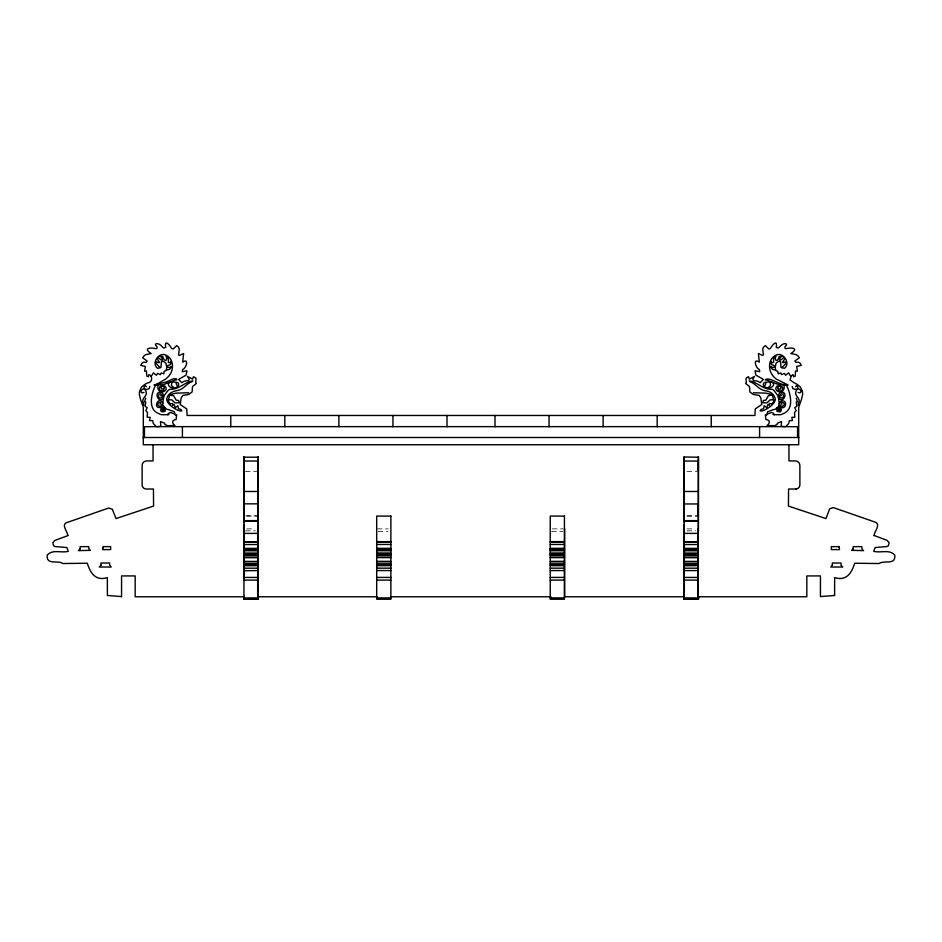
<?xml version="1.0" encoding="UTF-8"?>
<svg xmlns="http://www.w3.org/2000/svg" width="942" height="942" viewBox="0 0 942 942"><rect width="100%" height="100%" fill="white"/><g stroke="black" fill="none" stroke-linecap="round" stroke-linejoin="round"><path stroke-width="0.71" stroke-dasharray="4.71 3.53" d="M245.438 471.365L256.848 471.306M687.036 471.365L697.021 471.306M245.568 515.875L256.919 515.875M687.165 515.875L697.104 515.875M246.792 516.075L256.719 516.075M686.965 516.075L696.892 516.075M246.769 528.886L254.941 528.886M377.365 528.886L388.257 528.886M552.377 528.886L563.269 528.886M687.059 528.886L695.231 528.886M245.462 530.841L255.412 530.829M687.059 530.841L695.585 530.829M378.119 531.347L388.045 531.347M551.647 531.347L562.998 531.347"/><path stroke-width="1.41" d="M243.884 554.72L243.884 553.99L243.919 569.486M243.884 553.79L243.884 554.508L258.073 554.532L258.073 553.79L243.896 553.861M243.884 546.077L243.919 552.813M243.884 545.324L243.907 524.435M243.907 522.198L243.99 480.644M243.99 479.925L244.013 461.015L258.202 461.015L258.214 471.365M258.073 554.296L258.073 565.942M258.238 530.841L258.226 456.576L258.108 552.047L258.12 549.08M258.108 569.486L258.096 565.706L243.907 565.706M258.096 551.4L258.096 552.813M684.104 569.486L684.069 565.165M684.057 554.72L684.057 553.99L684.069 564.541M698.269 551.4L698.269 553.107L698.258 550.787L684.069 550.787L684.069 553.036L698.258 553.036L698.258 553.837L684.057 553.79L684.057 554.508L698.246 554.72M684.08 524.435L684.092 552.813M684.08 522.198L684.163 480.644M684.163 479.925L684.198 461.015L698.375 461.109M698.246 565.165L698.281 569.486L698.293 567.602M698.258 553.861L698.246 564.541M684.104 552.047L684.057 548.951L698.246 548.951L698.293 552.047L698.411 456.635M244.178 597.687L243.954 599.218L243.931 597.923L258.12 597.923L258.12 599.23L243.943 599.23L244.049 456.564L244.025 471.365L244.013 461.038M258.355 597.687L258.143 599.218L243.954 599.218M684.222 456.635L684.198 471.365L684.198 461.25M684.351 597.687L684.127 599.218L684.104 597.923L698.293 597.923L698.293 599.23L684.116 599.23L684.127 578.364M698.54 597.687L698.316 599.218L684.127 599.218M175.483 415.469L174.317 411.736L169.442 409.982A1.26 1.26 0 0 0 168.806 409.617L167.664 409.487A3.627 3.627 0 0 1 166.604 409.134L166.275 408.946A9.184 9.184 0 0 1 165.227 408.204C161.094 403.871 158.15 413.726 164.108 411.583A10.174 10.174 0 0 0 165.368 411.006L165.474 410.947M788.96 444.742L788.96 460.909L795.719 460.932A4.604 4.604 0 0 1 799.876 465.289L799.876 484.93A4.157 4.157 0 0 1 795.672 489.016L788.56 489.016L788.43 506.078L825.981 518.583L829.678 508.751L833.364 507.597L875.695 522.304C880.982 524.765 873.858 532.218 874.117 535.621M258.096 565.518L258.096 568.191L243.907 568.191M698.258 566.024L698.281 580.095L684.104 580.095L684.092 570.734M164.756 407.756L162.53 404.495L163.731 396.723A3.733 3.733 0 0 1 164.155 395.628L168.1 390.377A5.581 5.581 0 0 1 170.184 389.293C178.886 389.788 184.714 381.887 192.863 380.898M188.671 392.767L176.013 393.132L169.878 394.745A8.655 8.655 0 0 0 169.572 395.287L168.229 400.715L169.795 403.447A3.403 3.403 0 0 0 170.985 403.8L172.763 403.447L172.669 405.472L174.211 404.648L175.247 407.627L177.861 405.731L178.427 408.663L180.982 409.44L181.888 410.83C178.45 412.243 165.18 403.6 166.852 398.336C168.241 393.085 173.163 391.154 177.967 390.424C183.855 389.234 186.787 383.064 192.392 381.522M176.707 414.668L176.095 419.52C172.092 419.838 171.303 422.852 174.929 425.56L167.523 425.666L164.862 424.512L164.65 423.217L160.458 421.557L160.858 426.279L156.443 426.738L153.322 423.559L152.639 420.603L149.542 420.603L150.167 417.294L147.223 417.294L147.458 412.431L145.845 410.7L147.199 407.58L145.139 406.332L145.751 401.94L144.491 401.94L145.751 398.16M791.198 376.093L790.008 379.92L794.436 382.982A25.246 25.246 0 0 1 797.144 384.383L800.382 386.997L802.172 390.671A10.397 10.397 0 0 1 802.619 394.427L801.465 399.502A22.643 22.643 0 0 1 800.853 401.092L798.686 407.474L798.698 444.742L143.302 444.742L143.314 407.474L141.159 401.092A22.643 22.643 0 0 1 140.535 399.502L139.381 394.427A10.397 10.397 0 0 1 139.828 390.671L141.618 386.997L144.856 384.383A25.246 25.246 0 0 1 147.564 382.982C152.734 382.546 152.816 375.728 148.942 374.586L148.365 376.729L146.787 376.117L146.469 370.936L144.585 371.183L145.339 366.45L140.711 365.366L141.983 363.153L143.596 362.199L146.269 362.305L147.117 360.963L142.619 357.772L144.055 355.899L145.727 354.628L151.167 353.568C142.489 347.939 150.626 347.315 156.054 348.705L157.079 348.128L156.984 346.644C152.639 343.135 158.303 342.864 160.564 345.113L163.72 348.045L165.71 347.374C164.155 338.555 170.066 345.243 171.585 348.516L173.234 348.999L176.649 345.573L178.544 347.245L179.286 349.058L178.556 354.993L179.71 355.311L183.631 353.509L182.666 362.105C189.236 357.489 186.563 368.181 182.583 369.547L182.312 371.69L186.881 370.771L186.857 371.643L186.045 375.163L178.603 379.39L181.771 382.688L184.09 381.216L188.73 380.521L189.177 379.025L187.423 376.376L192.639 379.131L193.451 376.718L195.7 377.907L196.018 379.037L195.653 382.452L196.372 383.476L192.498 386.561L192.133 391.966L188.612 394.498L182.878 395.404L181.17 397.842L180.228 404.554L186.74 408.922L187.058 415.469L754.942 415.469L755.26 408.922L761.772 404.554L760.83 397.842L759.122 395.404L753.388 394.498L749.867 391.966L749.502 386.561L745.628 383.476L746.347 382.452L745.982 379.037L746.299 377.907L748.549 376.718L749.361 379.131L754.577 376.376L752.823 379.025L753.27 380.521L757.91 381.216L760.229 382.688L763.397 379.39L755.955 375.163L755.143 371.643L755.119 370.771L759.688 371.69L759.417 369.547C755.437 368.181 752.764 357.489 759.334 362.105L758.369 353.509L762.29 355.311L763.444 354.993L762.714 349.058L763.456 347.245L765.351 345.573L768.766 348.999L770.415 348.516C771.934 345.243 777.845 338.555 776.29 347.374L778.28 348.045L781.436 345.113C783.697 342.864 789.361 343.135 785.016 346.644L784.922 348.128L785.946 348.705C791.374 347.315 799.511 347.939 790.833 353.568L796.273 354.628L797.945 355.899L799.381 357.772L794.883 360.963L795.731 362.305L798.404 362.199L800.017 363.153L801.289 365.366L796.661 366.45L797.415 371.183L795.531 370.936L795.213 376.117L793.635 376.729L793.058 374.586L790.88 376.164A7.442 7.442 0 0 1 790.044 375.281L788.584 372.855L785.581 375.246L784.368 373.409L781.624 374.645L780.753 372.938L778.151 373.868L777.786 371.172L776.008 370.724L775.195 367.78L776.031 363.188L778.634 361.292L780.612 361.693L781.024 367.474L784.403 368.357C790.703 363.918 784.027 352.402 776.856 354.793C768.566 357.677 767.659 368.746 772.416 375.14A45.192 45.192 0 0 0 773.406 376.388L775.996 378.908L788.065 385.007L779.199 384.783L767.024 380.144A49.714 49.714 0 0 0 765.21 379.791C769.873 376.305 779.269 385.572 785.911 384.548M149.79 386.361L149.437 387.774A14.754 14.754 0 0 1 149.154 388.528L149.036 388.657A10.35 10.35 0 0 1 147.482 389.128C142.477 391.46 144.008 382.428 146.351 386.762M157.903 385.419L157.856 388.151A4.616 4.616 0 0 0 158.327 389.446C159.516 392.555 164.367 392.614 165.874 389.823A3.485 3.485 0 0 0 166.039 387.633C165.227 384.277 159.127 385.29 159.163 388.54A4.039 4.039 0 0 0 159.693 390.141L161.8 391.048A4.734 4.734 0 0 0 163.543 390.282L164.391 387.963A2.767 2.767 0 0 0 163.437 386.703C160.352 384.536 160.293 391.118 163.154 388.693M176.378 382.534L176.248 382.97A2.143 2.143 0 0 0 176.331 384.124C178.321 389.34 180.417 382.169 176.401 382.275A27.012 27.012 0 0 1 175.742 382.275C162.401 379.956 169.536 392.06 178.226 386.373M770.815 361.292L771.498 364.648L774.124 365.508L774.595 366.709L773.182 367.58L770.238 366.568M778.775 409.805C776.95 407.05 782.178 408.828 779.717 410.641A2.025 2.025 0 0 1 779.022 411.018L777.798 410.794L776.879 409.028A1.354 1.354 0 0 1 776.832 408.439C780.153 406.214 777.856 400.927 782.578 400.833C787.642 400.633 785.805 410.182 780.824 407.18A8.502 8.502 0 0 1 779.281 406.367L779.152 406.285M775.749 356.158C773.947 361.563 778.198 362.128 779.14 356.559L782.119 356.241A5.193 5.193 0 0 0 780.365 357.371C778.198 362.093 781.154 360.091 783.391 357.76L784.215 357.83C786.582 358.584 779.222 364.636 784.356 362.117C789.219 360.574 783.108 366.45 781.919 367.58M171.927 382.299L171.373 385.349L173.564 387.397M155.583 385.148L153.935 385.007L165.969 382.087L173.528 378.731L176.342 378.79L176.79 379.791A49.714 49.714 0 0 0 174.976 380.144L163.637 384.572L155.583 385.148C151.332 393.379 147.47 409.582 158.833 413.632A8.242 8.242 0 0 0 161.612 414.727L168.995 414.668M171.762 366.568L169.407 369.5L166.993 369.876M166.251 356.158L168.394 358.431L168.371 362.376L169.525 362.729L171.185 361.292M163.731 396.723C159.728 405.602 152.769 392.225 160.658 391.978A6.194 6.194 0 0 1 162.165 392.567L163.307 394.616L161.777 397.336A3.462 3.462 0 0 1 160.552 397.995L159.339 397.995L158.539 396.712A3.521 3.521 0 0 1 158.586 395.369C158.539 392.355 163.672 394.239 160.693 395.817M765.293 414.668L765.905 419.52C769.908 419.838 770.697 422.852 767.071 425.56L774.477 425.666L777.138 424.512L777.35 423.217L781.542 421.557L781.142 426.279L785.557 426.738L788.678 423.559L789.361 420.603L792.457 420.603L791.833 417.294L794.777 417.294L794.542 412.431L796.155 410.7L794.801 407.58L796.861 406.332L796.249 401.94L797.509 401.94L796.249 398.16M143.985 392.425C137.461 394.91 143.596 384.124 146.081 391.566C148 396.299 140.452 398.125 143.537 403.27A35.89 35.89 0 0 1 143.714 405.401M167.44 414.668L168.218 413.844A14.342 14.342 0 0 0 168.63 413.244L170.537 412.466L174.329 413.903M162.636 403.482L161.341 405.79L159.916 406.249A2.673 2.673 0 0 1 158.809 405.884C154.688 402.964 163.378 400.562 160.046 404.259M163.225 409.805C165.05 407.05 159.822 408.828 162.283 410.641A2.025 2.025 0 0 0 162.978 411.018L164.202 410.794L165.121 409.028A1.354 1.354 0 0 0 165.168 408.439L164.968 407.968M777.032 407.968L776.773 408.204A9.184 9.184 0 0 1 775.725 408.946L775.396 409.134A3.627 3.627 0 0 1 774.336 409.487L773.194 409.617A1.26 1.26 0 0 0 772.558 409.982L767.683 411.736L766.517 415.469M156.089 384.548L166.004 378.908L168.594 376.388A45.192 45.192 0 0 0 169.584 375.14C174.341 368.746 173.434 357.677 165.144 354.793C157.973 352.402 151.297 363.918 157.597 368.357L160.976 367.474L161.388 361.693L163.366 361.292L165.969 363.188L166.805 367.78L165.992 370.724L164.214 371.172L163.849 373.868L161.247 372.938L160.375 374.645L157.632 373.409L156.419 375.246L153.416 372.855L151.956 375.281A7.442 7.442 0 0 1 151.12 376.164L150.802 376.093M162.848 406.285L162.719 406.367A8.502 8.502 0 0 1 161.176 407.18C152.215 409.958 158.221 395.075 162.778 402.929M171.574 366.768L168.818 367.58L167.405 366.709L167.876 365.508L170.502 364.648L171.079 361.457M763.774 386.373C772.464 392.06 779.599 379.956 766.258 382.264A27.012 27.012 0 0 1 765.599 382.275C761.583 382.169 763.679 389.34 765.669 384.124A2.143 2.143 0 0 0 765.752 382.97L765.622 382.534M768.437 387.397L770.627 385.349L770.073 382.299M777.244 407.756C781.719 404.613 783.191 413.832 777.892 411.583A10.174 10.174 0 0 1 776.632 411.006L776.632 411.006M767.671 413.903L771.463 412.466L773.37 413.232A14.342 14.342 0 0 0 773.782 413.844L774.559 414.668M753.329 392.767L765.987 393.132L772.122 394.745A8.655 8.655 0 0 1 772.428 395.287L773.535 399.82A4.286 4.286 0 0 1 772.817 399.808L770.132 399.855L766.918 402.893L762.832 402.717L763.361 400.503L765.858 400.138L768.413 395.699L771.839 395.122M775.666 356.335L773.606 358.431L773.629 362.376L772.475 362.729L770.921 361.457M67.883 535.621L54.883 540.414L52.799 542.816L53.729 545.877L55.237 546.548L66.894 547.549L68.283 551.341C61.03 553.26 52.587 548.892 47.194 555.179C46.24 565.6 57.65 559.784 62.878 563.528L87.288 563.234C90.067 571.888 94.777 581.485 107.353 577.634L107.376 595.474L121.565 596.58M775.007 369.876L772.593 369.5L770.426 366.768M795.672 489.016L796.261 488.98M156.195 426.632L144.456 426.75L144.456 437.5M784.58 426.644L157.42 426.644M143.16 437.5L798.84 437.5M244.049 457.2L258.238 457.2M684.222 457L698.411 457.2L698.411 530.841M243.99 491.477L258.179 491.477M684.175 491.477L698.352 491.477M243.907 520.632L258.084 520.632M684.08 520.632L698.269 520.632M243.907 520.973L258.084 520.973M684.08 520.973L698.269 520.973M243.907 533.396L258.096 533.396M684.08 533.396L698.269 533.396M243.884 541.697L258.073 541.697M376.694 541.638L390.883 541.638M550.234 541.638L564.423 541.638M684.057 541.697L698.246 541.697M243.884 542.262L258.073 542.262M376.694 542.203L390.883 542.203M550.234 542.203L564.423 542.203M684.057 542.262L698.246 542.262M243.884 544.535L258.073 544.535M376.694 544.464L390.883 544.464M550.234 544.464L564.423 544.464M684.057 544.535L698.246 544.535M243.884 548.385L258.073 548.385M376.694 548.315L390.883 548.315M550.234 548.315L564.423 548.315M684.057 548.385L698.246 548.385M376.694 548.892L390.883 548.892M550.234 548.892L564.423 548.892M376.694 548.986L390.883 548.986M550.234 548.986L564.423 548.986M243.884 549.316L258.073 549.316M376.694 549.257L390.883 549.257M550.234 549.257L564.423 549.257M684.057 549.316L698.246 549.316M243.896 550.034L258.084 550.034M376.694 549.987L390.883 549.987M550.234 549.987L564.423 549.987M684.069 550.034L698.258 550.034M376.694 550.74L390.883 550.74M550.234 550.74L564.423 550.74M258.084 553.036L243.896 553.036L243.896 550.787L258.084 550.787L258.084 553.837M376.694 552.989L390.883 552.989M550.234 552.989L564.423 552.989M376.694 553.79L390.883 553.731M550.234 553.731L564.423 553.79M376.694 554.449L390.883 554.449M550.234 554.449L564.423 554.449M376.694 555.851L390.883 555.851M550.234 555.851L564.423 555.851M243.872 555.91L258.061 555.91M684.057 555.91L698.234 555.91M243.872 557.688L258.061 557.688M376.694 557.617L390.883 557.617M550.234 557.617L564.423 557.617M684.057 557.688L698.234 557.688M243.872 561.42L258.061 561.42M376.694 561.35L390.883 561.35M550.234 561.35L564.423 561.35M684.057 561.42L698.234 561.42M243.872 563.269L258.061 563.269M376.694 563.198L390.883 563.198M550.234 563.198L564.423 563.198M684.057 563.269L698.234 563.269M376.694 564.717L390.883 564.717M550.234 564.717L564.423 564.717M684.057 564.776L698.246 564.776M376.694 565.671L390.883 565.671M550.234 565.671L564.423 565.671M684.092 565.706L698.246 565.659M376.694 568.167L390.883 568.167M550.234 568.167L564.423 568.167M698.269 568.191L684.092 568.191L684.104 565.471M376.694 570.558L390.883 570.558M550.234 570.558L564.423 570.558M243.919 570.734L258.096 570.581M698.281 570.581L684.092 570.581L684.104 567.602M243.919 577.434L258.108 577.434L258.108 580.095L243.919 580.095L243.919 571.688M376.694 577.411L390.883 577.411M550.234 577.411L564.423 577.411M684.092 577.434L698.281 577.434M376.694 580.084L390.883 580.084M550.234 580.084L564.423 580.084M244.049 596.781L135.177 596.781L135.177 575.927L121.565 575.927L121.565 596.781M257.661 596.781L377.365 596.781M390.989 596.781L551.011 596.781M684.339 596.781L564.635 596.781L564.635 528.886M376.694 597.911L390.883 597.911M550.234 597.911L564.423 597.911M785.805 426.632L797.544 426.75L797.544 437.5M749.137 380.898C757.286 381.887 763.114 389.788 771.816 389.293A5.581 5.581 0 0 1 773.9 390.377L777.845 395.628A3.733 3.733 0 0 1 778.269 396.723L779.222 402.929M170.161 395.122L173.587 395.699L176.142 400.138L178.639 400.503L179.168 402.717L175.082 402.893L171.868 399.855L169.183 399.808A4.286 4.286 0 0 1 168.465 399.82L168.312 399.738M773.005 414.668L780.388 414.727A8.242 8.242 0 0 0 783.167 413.632C794.53 409.582 790.668 393.379 786.417 385.148M749.608 381.522C755.39 383.276 758.593 389.599 764.833 390.695C769.496 391.024 773.771 393.626 775.148 398.336C776.82 403.6 763.55 412.243 760.112 410.83L761.018 409.44L763.573 408.663L764.139 405.731L766.753 407.627L767.789 404.648L769.331 405.472L769.237 403.447L771.015 403.8A3.403 3.403 0 0 0 772.204 403.447L773.535 402.057L773.688 399.738M160.081 367.58C158.892 366.45 152.781 360.574 157.644 362.117C162.778 364.636 155.418 358.584 157.785 357.83L158.609 357.76C160.846 360.091 163.802 362.093 161.635 357.371A5.193 5.193 0 0 0 159.881 356.241L162.86 356.559C163.79 361.834 167.853 361.869 166.334 356.335M874.176 535.48L887.117 540.414L889.201 542.816L888.271 545.877L886.763 546.548L875.106 547.549L873.717 551.341C880.97 553.26 889.413 548.892 894.806 555.179C895.76 565.6 884.35 559.784 879.121 563.528L854.712 563.234C851.933 571.888 847.223 581.485 834.647 577.634L834.624 595.474L820.435 596.58L820.435 575.927L806.823 575.927L806.823 596.781L697.951 596.781L697.951 528.886M781.954 404.259C778.622 400.562 787.312 402.964 783.191 405.884A2.673 2.673 0 0 1 782.084 406.249L780.659 405.79L779.364 403.482M781.307 395.817C778.327 394.239 783.461 392.355 783.414 395.369A3.521 3.521 0 0 1 783.461 396.712L782.661 397.995L781.448 397.995A3.462 3.462 0 0 1 780.223 397.336L778.693 394.616L779.835 392.567A6.194 6.194 0 0 1 781.342 391.978C789.231 392.225 782.272 405.602 778.269 396.723M778.846 388.693C781.707 391.118 781.648 384.536 778.563 386.703A2.767 2.767 0 0 0 777.609 387.963L778.457 390.282A4.734 4.734 0 0 0 780.212 391.048L782.307 390.141A4.039 4.039 0 0 0 782.837 388.54C782.873 385.29 776.773 384.277 775.961 387.633A3.485 3.485 0 0 0 776.126 389.823C777.633 392.614 782.484 392.555 783.673 389.446A4.616 4.616 0 0 0 784.144 388.151L784.097 385.419M795.649 386.762C797.415 382.605 799.982 391.107 794.518 389.128A10.35 10.35 0 0 1 792.964 388.657L792.846 388.528A14.754 14.754 0 0 1 792.563 387.774L792.21 386.361M798.015 392.425C804.539 394.91 798.404 384.124 795.919 391.566C794 396.299 801.548 398.125 798.463 403.27A35.89 35.89 0 0 0 798.286 405.401M67.824 535.48C67.954 532.301 61.124 525.059 66.317 522.775L108.648 508.056L112.334 509.222L116.019 518.583L153.57 506.078L153.44 489.016L146.328 489.016A4.157 4.157 0 0 1 142.124 484.93L142.124 465.289A4.604 4.604 0 0 1 146.281 460.932L153.04 460.909L153.04 444.742M684.057 553.79L684.069 553.036M698.246 549.08L684.057 549.08M698.305 503.958L684.127 503.958M258.073 564.541L243.884 564.541M698.375 461.439L698.387 471.365M698.305 504.3L698.316 516.075M684.127 504.3L684.127 516.075M258.132 516.075L258.132 503.84L243.943 503.84L243.954 516.075M258.12 567.602L258.108 577.434M243.931 567.602L243.919 570.581M759.582 426.75L759.582 437.5M711.245 415.469L711.245 426.75M698.528 596.227L698.517 599.018L684.328 599.018L684.339 528.886M698.316 578.364L698.305 599.23M684.222 457.2L684.222 530.841M657.186 415.469L657.186 426.75M603.115 415.469L603.115 426.75M549.056 415.469L549.056 426.75M494.997 415.469L494.997 426.75M447.003 415.469L447.003 426.75M392.944 415.469L392.944 426.75M338.885 415.469L338.885 426.75M284.814 415.469L284.814 426.75M258.344 596.227L258.332 599.018L244.155 599.018L244.166 596.227M258.143 578.364L258.132 599.23M257.661 528.886L257.661 597.169M230.755 415.469L230.755 426.75M182.418 426.75L182.418 437.5M243.884 548.951L258.073 548.951L243.884 549.056M103.067 547.82L102.466 549.598L110.65 549.598L110.65 546.631L103.067 546.631L103.067 547.82M832.375 565.153L830.797 567.025L842.772 567.025L841.053 565.318L841.053 563.022L832.375 563.022L832.375 565.153M80.117 548.927L78.41 550.634L90.373 550.34L88.795 548.762L88.795 546.631L80.117 546.631L80.117 548.927M100.947 565.318L99.228 567.025L111.203 567.025L109.625 565.153L109.625 563.022L100.947 563.022L100.947 565.318M853.205 548.762L851.627 550.34L863.59 550.634L861.883 548.927L861.883 546.631L853.205 546.631L853.205 548.762M390.883 516.075L376.694 516.075L376.694 599.23L390.883 599.23L390.883 516.075M564.423 516.075L550.234 516.075L550.234 599.23L564.423 599.23L564.423 516.075M838.933 546.631L831.35 546.631L831.35 549.598L839.534 549.598L838.933 546.631"/></g></svg>
